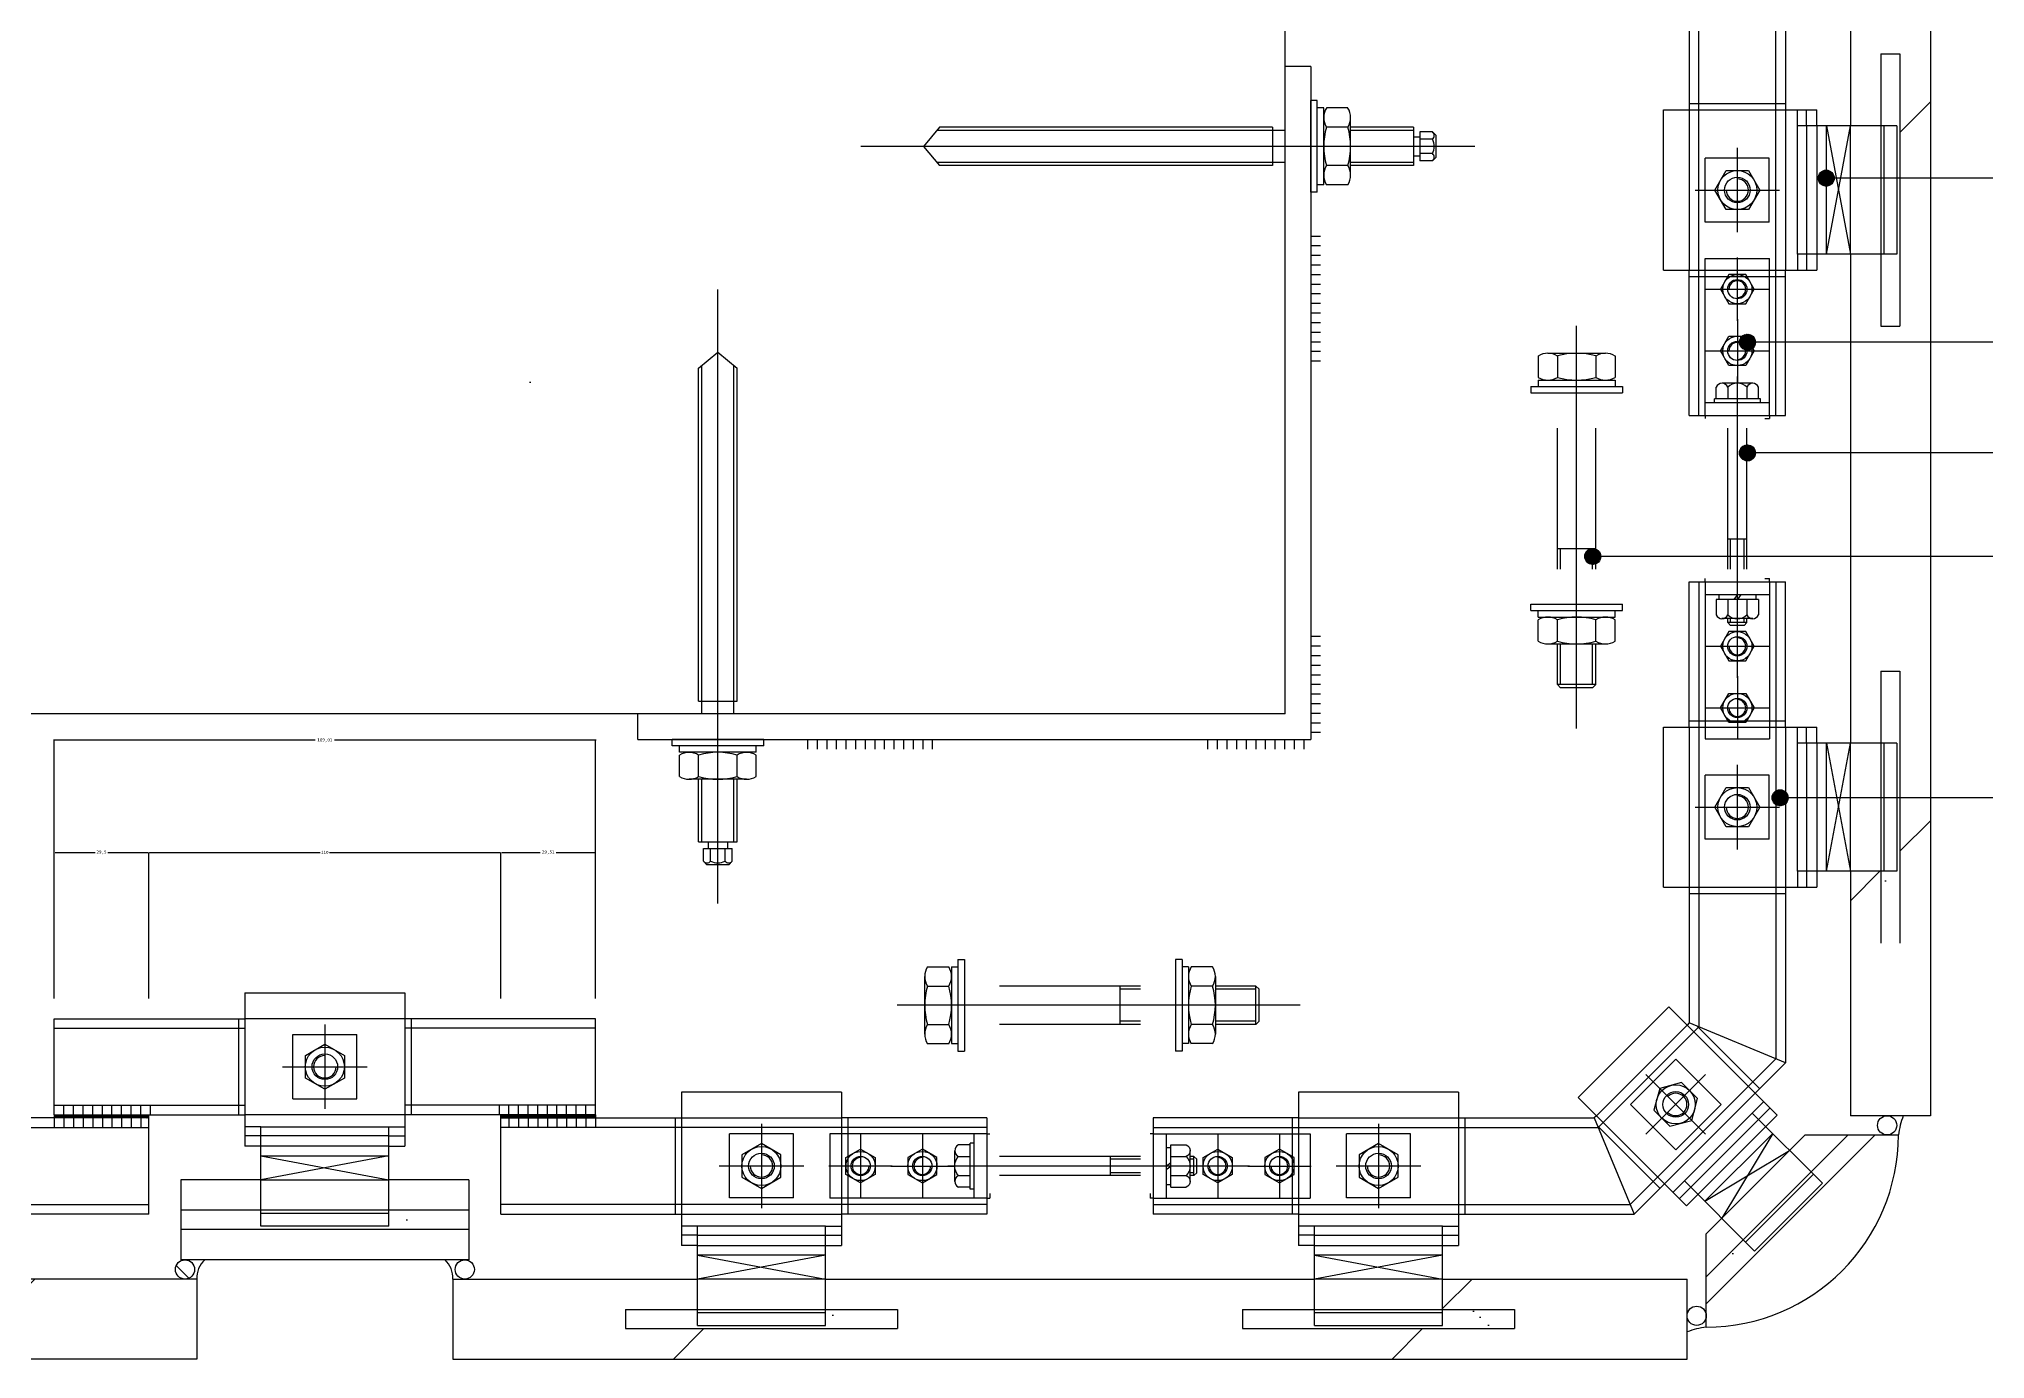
# Model space of a CAD drawing. Header units: metres. Extents: x 0 to 3014, y -367 to 1118.
# Drawn here: x 1773 to 2381, y -49 to 363 of the extents above; entities that cross this region are included whole.
import ezdxf

# ---------------------------------------------------------------- set-up
doc = ezdxf.new("R2010")
doc.units = ezdxf.units.M
for name, color, linetype in [('ASHADE', 1, 'Continuous'), ('图层1', 8, 'Continuous'), ('外形', 3, 'Continuous'), ('文字标注1', 4, 'Continuous'), ('轴线', 6, 'Continuous')]:
    doc.layers.add(name, color=color, linetype=linetype)
doc.dimstyles.get("Standard").update_dxf_attribs({"dimtxt": 2.5, "dimasz": 2.5, "dimexe": 1.25, "dimexo": 0.625, "dimtad": 1, "dimcen": 2.5, "dimazin": 3, "dimtfac": 1, "dimtmove": 0, "dimatfit": 3})

# ---------------------------------------------------------------- blocks, each defined once
blk = doc.blocks.new('_CLOSEDFILLED')
at = {"color": 0, "linetype": 'BYBLOCK'}
blk.add_solid([(-1, 0.2), (0, 0), (-1, -0.2)], dxfattribs=at)
blk = doc.blocks.new('*D34')
for p, q in [((1778.01, 63.44), (1778.01, 109.08)), ((1778.26, 109.08), (1790.76, 109.08)), ((1794.76, 109.08), (1807.26, 109.08)), ((1807.51, 63.44), (1807.51, 109.08))]:
    blk.add_line(p, q)
at = {"layer": 'Defpoints'}
for p in [(1778.01, 109.08), (1778.01, 63.44), (1807.51, 63.44)]:
    blk.add_point(p, dxfattribs=at)
at = {"xscale": 0.25, "yscale": 0.25, "rotation": 180}
blk.add_blockref('_CLOSEDFILLED', (1778.01, 109.08), dxfattribs=at)
at = {"xscale": 0.25, "yscale": 0.25}
blk.add_blockref('_CLOSEDFILLED', (1807.51, 109.08), dxfattribs=at)
at = {"insert": (1792.76, 109.08), "char_height": 1, "attachment_point": 5}
blk.add_mtext('29,5', dxfattribs=at)
blk = doc.blocks.new('*D35')
for p, q in [((1807.51, 63.44), (1807.51, 109.08)), ((1807.76, 109.08), (1861.01, 109.08)), ((1864.01, 109.08), (1917.26, 109.08)), ((1917.51, 63.44), (1917.51, 109.08))]:
    blk.add_line(p, q)
at = {"layer": 'Defpoints'}
for p in [(1807.51, 109.08), (1807.51, 63.44), (1917.51, 63.44)]:
    blk.add_point(p, dxfattribs=at)
at = {"xscale": 0.25, "yscale": 0.25, "rotation": 180}
blk.add_blockref('_CLOSEDFILLED', (1807.51, 109.08), dxfattribs=at)
at = {"xscale": 0.25, "yscale": 0.25}
blk.add_blockref('_CLOSEDFILLED', (1917.51, 109.08), dxfattribs=at)
at = {"insert": (1862.51, 109.08), "char_height": 1, "attachment_point": 5}
blk.add_mtext('110', dxfattribs=at)
blk = doc.blocks.new('*D36')
for p, q in [((1917.51, 63.44), (1917.51, 109.08)), ((1917.76, 109.08), (1929.765, 109.08)), ((1934.765, 109.08), (1946.77, 109.08)), ((1947.02, 63.44), (1947.02, 109.08))]:
    blk.add_line(p, q)
at = {"layer": 'Defpoints'}
for p in [(1917.51, 109.08), (1917.51, 63.44), (1947.02, 63.44)]:
    blk.add_point(p, dxfattribs=at)
at = {"xscale": 0.25, "yscale": 0.25, "rotation": 180}
blk.add_blockref('_CLOSEDFILLED', (1917.51, 109.08), dxfattribs=at)
at = {"xscale": 0.25, "yscale": 0.25}
blk.add_blockref('_CLOSEDFILLED', (1947.02, 109.08), dxfattribs=at)
at = {"insert": (1932.265, 109.08), "char_height": 1, "attachment_point": 5}
blk.add_mtext('29,51', dxfattribs=at)
blk = doc.blocks.new('*D37')
for p, q in [((1859.515, 144.08), (1777.76, 144.08)), ((1778.01, 63.44), (1778.01, 144.08)), ((1947.27, 144.08), (1865.515, 144.08)), ((1947.02, 63.44), (1947.02, 144.08))]:
    blk.add_line(p, q)
at = {"layer": 'Defpoints'}
for p in [(1947.02, 144.08), (1778.01, 63.44), (1947.02, 63.44)]:
    blk.add_point(p, dxfattribs=at)
at = {"xscale": 0.25, "yscale": 0.25}
blk.add_blockref('_CLOSEDFILLED', (1778.01, 144.08), dxfattribs=at)
at = {"xscale": 0.25, "yscale": 0.25, "rotation": 180}
blk.add_blockref('_CLOSEDFILLED', (1947.02, 144.08), dxfattribs=at)
at = {"insert": (1862.515, 144.08), "char_height": 1, "attachment_point": 5}
blk.add_mtext('169,01', dxfattribs=at)

msp = doc.modelspace()

# ---------------------------------------------------------------- hatches: boundary and pattern name
at = {"layer": 'ASHADE'}
h = msp.add_hatch(dxfattribs=at)
h.set_pattern_fill('SOLID')
h.paths.add_polyline_path([(2333.96, 319.65, -1), (2328.96, 319.65, -1)])
h = msp.add_hatch(dxfattribs=at)
h.set_pattern_fill('SOLID')
h.paths.add_polyline_path([(2309.37, 268.39, -1), (2304.37, 268.39, -1)])
h = msp.add_hatch(dxfattribs=at)
h.set_pattern_fill('SOLID')
h.paths.add_polyline_path([(2309.37, 233.83, -1), (2304.37, 233.83, -1)])
h = msp.add_hatch(dxfattribs=at)
h.set_pattern_fill('SOLID')
h.paths.add_polyline_path([(2261.05, 201.5, -1), (2256.05, 201.5, -1)])
h = msp.add_hatch(dxfattribs=at)
h.set_pattern_fill('SOLID')
h.paths.add_polyline_path([(2319.56, 126.13, -1), (2314.56, 126.13, -1)])
at = {"layer": '图层1'}
h = msp.add_hatch(dxfattribs=at)
h.set_pattern_fill('AR-CONC', scale=20)
h.paths.add_polyline_path([(1985.26, 639.32), (1979.26, 644.32), (1979.26, 748.32), (1980.26, 748.32), (1980.26, 752.32), (1744.76, 752.32), (1744.76, 748.32), (1745.76, 748.32), (1745.76, 644.32), (1739.76, 639.32), (1733.76, 644.32), (1733.76, 748.32), (1734.76, 748.32), (1734.76, 752.32), (1562.51, 752.32), (1562.51, 580.07), (1566.51, 580.07), (1566.51, 581.07), (1670.51, 581.07), (1675.51, 575.07), (1670.51, 569.07), (1566.51, 569.07), (1566.51, 570.07), (1562.51, 570.07), (1562.51, 334.57), (1566.51, 334.57), (1566.51, 335.57), (1670.51, 335.57), (1675.51, 329.57), (1670.51, 323.57), (1566.51, 323.57), (1566.51, 324.57), (1562.51, 324.57), (1562.51, 152.32), (1734.76, 152.32), (1734.76, 156.32), (1733.76, 156.32), (1733.76, 260.32), (1739.76, 265.32), (1745.76, 260.32), (1745.76, 156.32), (1744.76, 156.32), (1744.76, 152.32), (1980.26, 152.32), (1980.26, 156.32), (1979.26, 156.32), (1979.26, 260.32), (1985.26, 265.32), (1991.26, 260.32), (1991.26, 156.32), (1990.26, 156.32), (1990.26, 152.32), (2162.51, 152.32), (2162.51, 324.57), (2158.51, 324.57), (2158.51, 323.57), (2054.51, 323.57), (2049.51, 329.57), (2054.51, 335.57), (2158.51, 335.57), (2158.51, 334.57), (2162.51, 334.57), (2162.51, 570.07), (2158.51, 570.07), (2158.51, 569.07), (2054.51, 569.07), (2049.51, 575.07), (2054.51, 581.07), (2158.51, 581.07), (2158.51, 580.07), (2162.51, 580.07), (2162.51, 752.32), (1990.26, 752.32), (1990.26, 748.32), (1991.26, 748.32), (1991.26, 644.32)])
h = msp.add_hatch(dxfattribs=at)
h.set_pattern_fill('ANSI31', scale=500)
h.paths.add_polyline_path([(2049.51, 575.07), (2054.51, 581.07), (2158.51, 581.07), (2158.51, 580.07), (2162.51, 580.07), (2162.51, 752.32), (1990.26, 752.32), (1990.26, 748.32), (1991.26, 748.32), (1991.26, 644.32), (1985.26, 639.32), (1979.26, 644.32), (1979.26, 748.32), (1980.26, 748.32), (1980.26, 752.32), (1744.76, 752.32), (1744.76, 748.32), (1745.76, 748.32), (1745.76, 644.32), (1739.76, 639.32), (1733.76, 644.32), (1733.76, 748.32), (1734.76, 748.32), (1734.76, 752.32), (1562.51, 752.32), (1562.51, 580.07), (1566.51, 580.07), (1566.51, 581.07), (1670.51, 581.07), (1675.51, 575.07), (1670.51, 569.07), (1566.51, 569.07), (1566.51, 570.07), (1562.51, 570.07), (1562.51, 334.57), (1566.51, 334.57), (1566.51, 335.57), (1670.51, 335.57), (1675.51, 329.57), (1670.51, 323.57), (1566.51, 323.57), (1566.51, 324.57), (1562.51, 324.57), (1562.51, 152.32), (1734.76, 152.32), (1734.76, 156.32), (1733.76, 156.32), (1733.76, 260.32), (1739.76, 265.32), (1745.76, 260.32), (1745.76, 156.32), (1744.76, 156.32), (1744.76, 152.32), (1980.26, 152.32), (1980.26, 156.32), (1979.26, 156.32), (1979.26, 260.32), (1985.26, 265.32), (1991.26, 260.32), (1991.26, 156.32), (1990.26, 156.32), (1990.26, 152.32), (2162.51, 152.32), (2162.51, 324.57), (2158.51, 324.57), (2158.51, 323.57), (2054.51, 323.57), (2049.51, 329.57), (2054.51, 335.57), (2158.51, 335.57), (2158.51, 334.57), (2162.51, 334.57), (2162.51, 570.07), (2158.51, 570.07), (2158.51, 569.07), (2054.51, 569.07)])
h = msp.add_hatch(dxfattribs=at)
h.set_pattern_fill('ANSI33', scale=50)
h.paths.add_polyline_path([(2339.01, 295.94), (2348.51, 295.94), (2348.51, 273.44), (2354.51, 273.44), (2354.51, 358.44), (2348.51, 358.44), (2348.51, 335.94), (2339.01, 335.94), (2339.01, 412.32), (2364.01, 412.32), (2364.01, 26.82), (2339.01, 26.82), (2339.01, 103.19), (2348.51, 103.19), (2348.51, 80.69), (2354.51, 80.69), (2354.51, 165.69), (2348.51, 165.69), (2348.51, 143.19), (2339.01, 143.19)])
h = msp.add_hatch(dxfattribs=at)
h.set_pattern_fill('AR-SAND')
h.paths.add_polyline_path([(2348.51, 273.44), (2354.51, 273.44), (2354.51, 358.44), (2348.51, 358.44), (2348.51, 335.94), (2353.51, 335.94), (2353.51, 295.94), (2348.51, 295.94)])
h = msp.add_hatch(dxfattribs=at)
h.set_pattern_fill('AR-SAND')
h.paths.add_polyline_path([(2348.51, 103.19), (2353.51, 103.19), (2353.51, 143.19), (2348.51, 143.19), (2348.51, 165.69), (2354.51, 165.69), (2354.51, 80.69), (2348.51, 80.69)])
h = msp.add_hatch(dxfattribs=at)
h.set_pattern_fill('SOLID')
h.paths.add_polyline_path([(1807.51, 27.12), (1778.01, 27.12), (1778.01, 26.12), (1807.51, 26.12)])
h = msp.add_hatch(dxfattribs=at)
h.set_pattern_fill('SOLID')
h.paths.add_polyline_path([(1917.51, 27.12), (1917.51, 26.12), (1947.02, 26.12), (1947.02, 27.12)])
h = msp.add_hatch(dxfattribs=at)
h.set_pattern_fill('ANSI37', scale=20)
h.paths.add_polyline_path([(2353.49, 23.82, 1), (2347.49, 23.82, 1)])
h = msp.add_hatch(dxfattribs=at)
h.set_pattern_fill('AR-SAND')
h.paths.add_polyline_path([(2350.49, 20.82), (2354.01, 20.82, -0.06), (2355.55, 26.82), (2350.49, 26.82, -0.41), (2353.49, 23.82, -0.41)])
h = msp.add_hatch(dxfattribs=at)
h.set_pattern_fill('AR-SAND')
h.paths.add_polyline_path([(2338.31, 20.82), (2346.79, 20.82), (2294.01, -31.96), (2294.01, -23.47), (2305.55, -11.93), (2309.09, -15.47), (2330.3, 5.74), (2326.77, 9.28)])
h = msp.add_hatch(dxfattribs=at)
h.set_pattern_fill('ANSI33', scale=50)
h.paths.add_polyline_path([(2354.01, 20.82), (2346.79, 20.82), (2294.01, -31.96), (2294.01, -39.18, 0.41)])
h.paths.add_polyline_path([(2338.31, 20.82), (2324.87, 20.82), (2320.05, 16), (2326.77, 9.28)])
h.paths.add_polyline_path([(2298.84, -5.22), (2294.01, -10.04), (2294.01, -23.47), (2305.55, -11.93)])
h = msp.add_hatch(dxfattribs=at)
h.set_pattern_fill('ANSI33', scale=50)
h.paths.add_polyline_path([(1907.51, -2.68), (1907.51, 6.82), (1882.51, 6.82), (1882.51, -2.68)])
h.paths.add_polyline_path([(1842.51, -2.68), (1842.51, 6.82), (1817.51, 6.82), (1817.51, -2.68)])
h.paths.add_polyline_path([(1817.51, -8.68), (1817.51, -18.18), (1907.51, -18.18), (1907.51, -8.68)])
h = msp.add_hatch(dxfattribs=at)
h.set_pattern_fill('AR-SAND')
h.paths.add_polyline_path([(1817.51, -8.68), (1907.51, -8.68), (1907.51, -2.68), (1882.51, -2.68), (1882.51, -7.68), (1842.51, -7.68), (1842.51, -2.68), (1817.51, -2.68)])
h = msp.add_hatch(dxfattribs=at)
h.set_pattern_fill('ANSI37', scale=25)
h.paths.add_polyline_path([(1821.82, -21.18, 1), (1815.82, -21.18, 1)])
h = msp.add_hatch(dxfattribs=at)
h.set_pattern_fill('AR-SAND')
h.paths.add_polyline_path([(1822.51, -24.18), (1818.82, -24.18, 0.41), (1821.82, -21.18, 0.41), (1818.82, -18.18), (1824.98, -18.18, 0.22)])
h = msp.add_hatch(dxfattribs=at)
h.set_pattern_fill('AR-SAND')
h.paths.add_polyline_path([(1902.51, -24.18), (1906.21, -24.18, -0.41), (1903.21, -21.18, -0.41), (1906.21, -18.18), (1900.05, -18.18, -0.22)])
h = msp.add_hatch(dxfattribs=at)
h.set_pattern_fill('ANSI37', scale=25)
h.paths.add_polyline_path([(1909.21, -21.18, 1), (1903.21, -21.18, 1)])
h = msp.add_hatch(dxfattribs=at)
h.set_pattern_fill('ANSI33', scale=50)
h.paths.add_polyline_path([(1553.39, -24.18), (1553.39, -33.68), (1575.89, -33.68), (1575.89, -39.68), (1490.89, -39.68), (1490.89, -33.68), (1513.39, -33.68), (1513.39, -24.18), (1437.01, -24.18), (1437.01, -49.18), (1822.51, -49.18), (1822.51, -24.18), (1746.14, -24.18), (1746.14, -33.68), (1768.64, -33.68), (1768.64, -39.68), (1683.64, -39.68), (1683.64, -33.68), (1706.14, -33.68), (1706.14, -24.18)])
h = msp.add_hatch(dxfattribs=at)
h.set_pattern_fill('ANSI33', scale=50)
h.paths.add_polyline_path([(2018.89, -24.18), (2018.89, -33.68), (2041.39, -33.68), (2041.39, -39.68), (1956.39, -39.68), (1956.39, -33.68), (1978.89, -33.68), (1978.89, -24.18), (1902.51, -24.18), (1902.51, -49.18), (2288.01, -49.18), (2288.01, -24.18), (2211.64, -24.18), (2211.64, -33.68), (2234.14, -33.68), (2234.14, -39.68), (2149.14, -39.68), (2149.14, -33.68), (2171.64, -33.68), (2171.64, -24.18)])
h = msp.add_hatch(dxfattribs=at)
h.set_pattern_fill('AR-SAND')
h.paths.add_polyline_path([(2018.89, -33.68), (2018.89, -38.68), (1978.89, -38.68), (1978.89, -33.68), (1956.39, -33.68), (1956.39, -39.68), (2041.39, -39.68), (2041.39, -33.68)])
h = msp.add_hatch(dxfattribs=at)
h.set_pattern_fill('AR-SAND')
h.paths.add_polyline_path([(2211.64, -33.68), (2211.64, -38.68), (2171.64, -38.68), (2171.64, -33.68), (2149.14, -33.68), (2149.14, -39.68), (2234.14, -39.68), (2234.14, -33.68)])
h = msp.add_hatch(dxfattribs=at)
h.set_pattern_fill('ANSI37', scale=20)
h.paths.add_polyline_path([(2294.01, -35.66, 1), (2288.01, -35.66, 1)])
h = msp.add_hatch(dxfattribs=at)
h.set_pattern_fill('AR-SAND')
h.paths.add_polyline_path([(2294.01, -35.66), (2294.01, -39.18, 0.06), (2288.01, -40.72), (2288.01, -35.66, 0.41), (2291.01, -38.66, 0.41)])

# ---------------------------------------------------------------- linework, layer by layer
for p, q in [((2348.51, 358.44), (2348.51, 335.94)), ((2348.51, 358.44), (2354.51, 358.44)), ((2354.51, 358.44), (2354.51, 273.44)), ((2170.51, 315.26), (2170.51, 343.88)), ((2172.51, 343.88), (2170.51, 343.88)), ((2172.51, 315.26), (2172.51, 343.88)), ((2174.51, 341.56), (2172.51, 341.56)), ((2174.51, 317.58), (2174.51, 341.56)), ((2182.05, 341.56), (2175.38, 341.56)), ((2054.51, 335.57), (2049.51, 329.57)), ((2162.51, 334.57), (2053.68, 334.57)), ((2158.51, 335.57), (2054.51, 335.57)), ((2158.51, 335.57), (2158.51, 323.57)), ((2182.05, 335.56), (2175.38, 335.56)), ((2182.91, 320.58), (2182.91, 338.56)), ((2202.51, 335.57), (2182.91, 335.57)), ((2202.51, 334.57), (2182.91, 334.57)), ((2202.51, 335.57), (2202.51, 323.57)), ((2049.51, 329.57), (2054.51, 323.57)), ((2202.51, 332.57), (2204.51, 332.57)), ((2204.51, 334.07), (2204.51, 325.07)), ((2208.51, 334.07), (2204.51, 334.07)), ((2208.51, 331.82), (2204.51, 331.82)), ((2208.51, 334.07), (2209.51, 333.07)), ((2209.51, 333.07), (2209.51, 326.07)), ((2162.51, 324.57), (2053.68, 324.57)), ((2158.51, 323.57), (2054.51, 323.57)), ((2182.05, 323.57), (2175.38, 323.57)), ((2202.51, 324.57), (2182.91, 324.57)), ((2202.51, 323.57), (2182.91, 323.57)), ((2202.51, 326.57), (2204.51, 326.57)), ((2208.51, 327.32), (2204.51, 327.32)), ((2208.51, 325.07), (2204.51, 325.07)), ((2209.51, 326.07), (2208.51, 325.07)), ((2174.51, 317.58), (2172.51, 317.58)), ((2182.05, 317.58), (2175.38, 317.58)), ((2172.51, 315.26), (2170.51, 315.26)), ((2170.51, 301.57), (2173.51, 301.57)), ((2170.51, 298.57), (2173.51, 298.57)), ((2170.51, 295.57), (2173.51, 295.57)), ((2170.51, 292.57), (2173.51, 292.57)), ((2348.51, 295.94), (2348.51, 273.44)), ((2170.51, 289.57), (2173.51, 289.57)), ((2170.51, 286.57), (2173.51, 286.57)), ((2170.51, 283.57), (2173.51, 283.57)), ((2170.51, 280.57), (2173.51, 280.57)), ((2170.51, 277.57), (2173.51, 277.57)), ((2170.51, 274.57), (2173.51, 274.57)), ((2170.51, 271.57), (2173.51, 271.57)), ((2170.51, 268.57), (2173.51, 268.57)), ((2348.51, 273.44), (2354.51, 273.44)), ((1979.26, 260.32), (1985.26, 265.32)), ((1985.26, 265.32), (1991.26, 260.32)), ((2170.51, 265.57), (2173.51, 265.57)), ((2170.51, 262.57), (2173.51, 262.57)), ((2241.53, 264.11), (2241.53, 257.43)), ((2244.53, 264.97), (2262.51, 264.97)), ((2247.52, 264.11), (2247.52, 257.43)), ((2259.51, 264.11), (2259.51, 257.43)), ((2265.51, 264.11), (2265.51, 257.43)), ((1979.26, 156.32), (1979.26, 260.32)), ((1980.26, 152.32), (1980.26, 261.15)), ((1990.26, 152.32), (1990.26, 261.15)), ((1991.26, 156.32), (1991.26, 260.32)), ((2241.53, 256.57), (2265.51, 256.57)), ((2241.53, 256.57), (2241.53, 254.57)), ((2265.51, 256.57), (2265.51, 254.57)), ((2239.21, 254.57), (2267.83, 254.57)), ((2239.21, 254.57), (2239.21, 252.57)), ((2239.21, 252.57), (2267.83, 252.57)), ((2267.83, 254.57), (2267.83, 252.57)), ((2293.71, 245.57), (2293.71, 244.57)), ((2312.31, 244.57), (2313.71, 244.57)), ((2313.71, 245.57), (2313.71, 244.57)), ((2247.52, 197.57), (2247.52, 241.57)), ((2259.52, 197.57), (2259.52, 241.57)), ((2300.71, 197.57), (2300.71, 241.57)), ((2306.71, 197.57), (2306.71, 241.57)), ((2300.71, 206.98), (2306.71, 206.98)), ((2301.61, 197.57), (2301.61, 206.98)), ((2305.81, 197.57), (2305.81, 206.98)), ((2248.52, 197.57), (2248.52, 203.86)), ((2258.52, 197.57), (2258.52, 203.86)), ((2293.71, 193.57), (2293.71, 194.57)), ((2312.31, 194.57), (2313.71, 194.57)), ((2313.71, 193.57), (2313.71, 194.57)), ((2239.21, 186.57), (2267.83, 186.57)), ((2239.21, 184.57), (2239.21, 186.57)), ((2239.21, 184.57), (2267.83, 184.57)), ((2241.53, 182.57), (2241.53, 184.57)), ((2241.53, 182.57), (2265.51, 182.57)), ((2265.51, 182.57), (2265.51, 184.57)), ((2267.83, 184.57), (2267.83, 186.57)), ((2170.51, 176.57), (2173.51, 176.57)), ((2241.53, 175.03), (2241.53, 181.71)), ((2247.52, 175.03), (2247.52, 181.71)), ((2259.51, 175.03), (2259.51, 181.71)), ((2265.51, 175.03), (2265.51, 181.71)), ((2170.51, 173.57), (2173.51, 173.57)), ((2170.51, 170.57), (2173.51, 170.57)), ((2244.53, 174.17), (2262.51, 174.17)), ((2247.52, 161.47), (2247.52, 174.17)), ((2248.52, 161.47), (2248.52, 174.17)), ((2258.52, 161.47), (2258.52, 174.17)), ((2259.52, 161.47), (2259.52, 174.17)), ((2170.51, 167.57), (2173.51, 167.57)), ((2170.51, 164.57), (2173.51, 164.57)), ((2348.51, 165.69), (2348.51, 143.19)), ((2348.51, 165.69), (2354.51, 165.69)), ((2354.51, 165.69), (2354.51, 80.69)), ((2170.51, 161.57), (2173.51, 161.57)), ((2170.51, 158.57), (2173.51, 158.57)), ((2259.52, 161.47), (2247.52, 161.47)), ((2248.52, 160.47), (2247.52, 161.47)), ((2258.52, 160.47), (2248.52, 160.47)), ((2258.52, 160.47), (2259.52, 161.47)), ((1979.26, 156.32), (1991.26, 156.32)), ((2170.51, 155.57), (2173.51, 155.57)), ((2170.51, 152.57), (2173.51, 152.57)), ((2170.51, 149.57), (2173.51, 149.57)), ((2170.51, 146.57), (2173.51, 146.57)), ((1999.58, 144.32), (1970.95, 144.32)), ((1970.95, 142.32), (1970.95, 144.32)), ((1999.58, 142.32), (1970.95, 142.32)), ((1973.28, 140.32), (1973.28, 142.32)), ((1997.25, 140.32), (1973.28, 140.32)), ((1997.25, 140.32), (1997.25, 142.32)), ((1999.58, 142.32), (1999.58, 144.32)), ((2013.26, 144.32), (2013.26, 141.32)), ((2016.26, 144.32), (2016.26, 141.32)), ((2019.26, 144.32), (2019.26, 141.32)), ((2022.26, 144.32), (2022.26, 141.32)), ((2025.26, 144.32), (2025.26, 141.32)), ((2028.26, 144.32), (2028.26, 141.32)), ((2031.26, 144.32), (2031.26, 141.32)), ((2034.26, 144.32), (2034.26, 141.32)), ((2037.26, 144.32), (2037.26, 141.32)), ((2040.26, 144.32), (2040.26, 141.32)), ((2043.26, 144.32), (2043.26, 141.32)), ((2046.26, 144.32), (2046.26, 141.32)), ((2049.26, 144.32), (2049.26, 141.32)), ((2052.26, 144.32), (2052.26, 141.32)), ((2138.26, 144.32), (2138.26, 141.32)), ((2141.26, 144.32), (2141.26, 141.32)), ((2144.26, 144.32), (2144.26, 141.32)), ((2147.26, 144.32), (2147.26, 141.32)), ((2150.26, 144.32), (2150.26, 141.32)), ((2153.26, 144.32), (2153.26, 141.32)), ((2156.26, 144.32), (2156.26, 141.32)), ((2159.26, 144.32), (2159.26, 141.32)), ((2162.26, 144.32), (2162.26, 141.32)), ((2165.26, 144.32), (2165.26, 141.32)), ((2168.26, 144.32), (2168.26, 141.32)), ((1973.28, 132.78), (1973.28, 139.46)), ((1979.27, 132.78), (1979.27, 139.46)), ((1991.26, 132.78), (1991.26, 139.46)), ((1997.25, 132.78), (1997.25, 139.46)), ((1994.26, 131.92), (1976.27, 131.92)), ((1979.26, 112.32), (1979.26, 131.92)), ((1980.26, 112.32), (1980.26, 131.92)), ((1990.26, 112.32), (1990.26, 131.92)), ((1991.26, 112.32), (1991.26, 131.92)), ((1979.26, 112.32), (1991.26, 112.32)), ((1980.76, 110.32), (1989.76, 110.32)), ((1980.76, 106.32), (1980.76, 110.32)), ((1982.26, 112.32), (1982.26, 110.32)), ((1983.01, 106.32), (1983.01, 110.32)), ((1987.51, 106.32), (1987.51, 110.32)), ((1988.26, 112.32), (1988.26, 110.32)), ((1989.76, 106.32), (1989.76, 110.32)), ((1980.76, 106.32), (1981.76, 105.32)), ((1981.76, 105.32), (1988.76, 105.32)), ((1988.76, 105.32), (1989.76, 106.32)), ((2348.51, 103.19), (2348.51, 80.69)), ((2050.73, 73.3), (2057.4, 73.3)), ((2058.26, 73.3), (2058.26, 49.33)), ((2058.26, 73.3), (2060.26, 73.3)), ((2060.26, 75.63), (2060.26, 47.01)), ((2060.26, 75.63), (2062.26, 75.63)), ((2062.26, 75.63), (2062.26, 47.01)), ((2128.26, 75.63), (2128.26, 47.01)), ((2130.26, 75.63), (2128.26, 75.63)), ((2130.26, 75.63), (2130.26, 47.01)), ((2132.26, 73.3), (2130.26, 73.3)), ((2132.26, 73.3), (2132.26, 49.33)), ((2139.8, 73.3), (2133.13, 73.3)), ((2049.86, 70.31), (2049.86, 52.32)), ((2050.73, 67.31), (2057.4, 67.31)), ((2117.26, 67.32), (2073.26, 67.32)), ((2139.8, 67.31), (2133.13, 67.31)), ((2140.66, 70.31), (2140.66, 52.32)), ((2153.36, 67.32), (2140.66, 67.32)), ((2153.36, 55.32), (2153.36, 67.32)), ((2154.36, 66.32), (2153.36, 67.32)), ((2117.26, 66.32), (2110.97, 66.32)), ((2153.36, 66.32), (2140.66, 66.32)), ((2154.36, 56.32), (2154.36, 66.32)), ((2050.73, 55.32), (2057.4, 55.32)), ((2117.26, 55.32), (2073.26, 55.32)), ((2117.26, 56.32), (2110.97, 56.32)), ((2139.8, 55.32), (2133.13, 55.32)), ((2153.36, 56.32), (2140.66, 56.32)), ((2153.36, 55.32), (2140.66, 55.32)), ((2154.36, 56.32), (2153.36, 55.32)), ((2050.73, 49.33), (2057.4, 49.33)), ((2058.26, 49.33), (2060.26, 49.33)), ((2132.26, 49.33), (2130.26, 49.33)), ((2139.8, 49.33), (2133.13, 49.33)), ((2060.26, 47.01), (2062.26, 47.01)), ((2130.26, 47.01), (2128.26, 47.01)), ((1778.01, 27.12), (1778.01, 26.12)), ((1778.01, 26.12), (1778.01, 23.12)), ((1781.01, 27.12), (1781.01, 30.12)), ((1781.01, 26.12), (1781.01, 23.12)), ((1784.01, 27.12), (1784.01, 30.12)), ((1784.01, 26.12), (1784.01, 23.12)), ((1787.01, 27.12), (1787.01, 30.12)), ((1787.01, 26.12), (1787.01, 23.12)), ((1790.01, 27.12), (1790.01, 30.12)), ((1790.01, 26.12), (1790.01, 23.12)), ((1793.01, 27.12), (1793.01, 30.12)), ((1793.01, 26.12), (1793.01, 23.12)), ((1796.01, 27.12), (1796.01, 30.12)), ((1796.01, 26.12), (1796.01, 23.12)), ((1799.01, 27.12), (1799.01, 30.12)), ((1799.01, 26.12), (1799.01, 23.12)), ((1802.01, 27.12), (1802.01, 30.12)), ((1802.01, 26.12), (1802.01, 23.12)), ((1805.01, 27.12), (1805.01, 30.12)), ((1805.01, 26.12), (1805.01, 23.12)), ((1807.51, 26.12), (1807.51, 27.12)), ((1808.01, 27.12), (1808.01, 30.12)), ((1917.02, 27.12), (1917.02, 30.12)), ((1917.51, 26.12), (1917.51, 27.12)), ((1920.02, 27.12), (1920.02, 30.12)), ((1920.02, 26.12), (1920.02, 23.12)), ((1923.02, 27.12), (1923.02, 30.12)), ((1923.02, 26.12), (1923.02, 23.12)), ((1926.02, 27.12), (1926.02, 30.12)), ((1926.02, 26.12), (1926.02, 23.12)), ((1929.02, 27.12), (1929.02, 30.12)), ((1929.02, 26.12), (1929.02, 23.12)), ((1932.02, 27.12), (1932.02, 30.12)), ((1932.02, 26.12), (1932.02, 23.12)), ((1935.02, 27.12), (1935.02, 30.12)), ((1935.02, 26.12), (1935.02, 23.12)), ((1938.02, 27.12), (1938.02, 30.12)), ((1938.02, 26.12), (1938.02, 23.12)), ((1941.02, 27.12), (1941.02, 30.12)), ((1941.02, 26.12), (1941.02, 23.12)), ((1944.02, 27.12), (1944.02, 30.12)), ((1944.02, 26.12), (1944.02, 23.12)), ((1947.02, 27.12), (1947.02, 26.12)), ((1947.02, 26.12), (1947.02, 23.12)), ((2069.26, 21.12), (2070.26, 21.12)), ((2121.26, 21.12), (2120.26, 21.12)), ((2294.01, -31.96), (2346.79, 20.82)), ((2326.77, 9.28), (2338.31, 20.82)), ((2117.26, 14.12), (2073.26, 14.12)), ((2107.86, 14.12), (2107.86, 8.12)), ((2117.26, 13.22), (2107.86, 13.22)), ((2117.26, 8.12), (2073.26, 8.12)), ((2117.26, 9.02), (2107.86, 9.02)), ((2069.26, 1.12), (2070.26, 1.12)), ((2070.26, 2.52), (2070.26, 1.12)), ((2120.26, 2.52), (2120.26, 1.12)), ((2121.26, 1.12), (2120.26, 1.12)), ((1842.51, -2.68), (1817.51, -2.68)), ((1907.51, -2.68), (1882.51, -2.68)), ((1907.51, -8.68), (1817.51, -8.68)), ((2294.01, -23.47), (2305.55, -11.93)), ((1956.39, -33.68), (1978.89, -33.68)), ((1956.39, -33.68), (1956.39, -39.68)), ((2018.89, -33.68), (2041.39, -33.68)), ((2041.39, -33.68), (2041.39, -39.68)), ((2149.14, -33.68), (2171.64, -33.68)), ((2149.14, -33.68), (2149.14, -39.68)), ((2211.64, -33.68), (2234.14, -33.68)), ((2234.14, -33.68), (2234.14, -39.68)), ((1956.39, -39.68), (2041.39, -39.68)), ((2149.14, -39.68), (2234.14, -39.68))]:
    msp.add_line(p, q)
for points in [[(2307.24, 309.85), (2300.19, 309.85), (2296.67, 315.94), (2300.19, 322.04), (2307.24, 322.04), (2310.76, 315.94)], [(2306.35, 289.54), (2301.07, 289.54), (2298.43, 284.97), (2301.07, 280.39), (2306.35, 280.39), (2309, 284.97)], [(2306.35, 261.12), (2301.07, 261.12), (2298.43, 265.69), (2301.07, 270.27), (2306.35, 270.27), (2309, 265.69)], [(2306.35, 178.02), (2301.07, 178.02), (2298.43, 173.44), (2301.07, 168.87), (2306.35, 168.87), (2309, 173.44)], [(2306.35, 149.6), (2301.07, 149.6), (2298.43, 154.17), (2301.07, 158.74), (2306.35, 158.74), (2309, 154.17)], [(2307.24, 117.1), (2300.19, 117.1), (2296.67, 123.19), (2300.19, 129.29), (2307.24, 129.29), (2310.76, 123.19)], [(1856.42, 38.6), (1856.42, 45.64), (1862.51, 49.16), (1868.61, 45.64), (1868.61, 38.6), (1862.51, 35.08)], [(2291.28, 32.17), (2286.31, 37.15), (2279.5, 35.33), (2277.68, 28.53), (2282.66, 23.55), (2289.46, 25.37)], [(2004.99, 7.6), (2004.99, 14.64), (1998.89, 18.16), (1992.79, 14.64), (1992.79, 7.6), (1998.89, 4.08)], [(2025.29, 8.48), (2025.29, 13.76), (2029.87, 16.4), (2034.44, 13.76), (2034.44, 8.48), (2029.87, 5.84)], [(2053.71, 8.48), (2053.71, 13.76), (2049.14, 16.4), (2044.57, 13.76), (2044.57, 8.48), (2049.14, 5.84)], [(2136.82, 8.48), (2136.82, 13.76), (2141.39, 16.4), (2145.96, 13.76), (2145.96, 8.48), (2141.39, 5.84)], [(2165.24, 8.48), (2165.24, 13.76), (2160.66, 16.4), (2156.09, 13.76), (2156.09, 8.48), (2160.66, 5.84)], [(2197.74, 7.6), (2197.74, 14.64), (2191.64, 18.16), (2185.54, 14.64), (2185.54, 7.6), (2191.64, 4.08)]]:
    msp.add_lwpolyline(points, close=True)
for centre, radius in [((2303.71, 315.94), 6.1), ((2303.71, 315.94), 4), ((2303.71, 284.97), 4.57), ((2303.71, 284.97), 3), ((2303.71, 265.69), 4.57), ((2303.71, 265.69), 3), ((2303.71, 173.44), 4.57), ((2303.71, 173.44), 3), ((2303.71, 154.17), 4.57), ((2303.71, 154.17), 3), ((2303.71, 123.19), 6.1), ((2303.71, 123.19), 4), ((1862.51, 42.12), 6.1), ((1862.51, 42.12), 4), ((2284.48, 30.35), 6.1), ((2284.48, 30.35), 4), ((2350.49, 23.82), 3), ((1998.89, 11.12), 6.1), ((1998.89, 11.12), 4), ((2029.87, 11.12), 4.57), ((2029.87, 11.12), 3), ((2049.14, 11.12), 4.57), ((2049.14, 11.12), 3), ((2141.39, 11.12), 4.57), ((2141.39, 11.12), 3), ((2160.66, 11.12), 4.57), ((2160.66, 11.12), 3), ((2191.64, 11.12), 6.1), ((2191.64, 11.12), 4), ((1818.82, -21.18), 3), ((1906.21, -21.18), 3), ((2291.01, -35.66), 3)]:
    msp.add_circle(centre, radius)
for centre, radius, start, end in [((2180.15, 338.56), 5.63, 147.86, 212.14), ((2177.28, 338.56), 5.63, 327.86, 32.14), ((2195.76, 329.57), 21.24, 163.61, 196.39), ((2161.67, 329.57), 21.24, 343.61, 16.39), ((2182.05, 335.56), 0, 115.73, 180), ((2203.7, 329.57), 5.31, 334.94, 25.06), ((2207.5, 332.94), 1.52, 312.07, 47.93), ((2180.15, 320.58), 5.63, 147.86, 212.14), ((2177.28, 320.58), 5.63, 327.86, 32.14), ((2207.5, 326.19), 1.52, 312.07, 47.93), ((2244.53, 259.33), 5.63, 57.86, 122.14), ((2253.52, 243.73), 21.24, 73.61, 106.39), ((2259.51, 264.11), 0, 270, 334.27), ((2262.51, 259.33), 5.63, 57.86, 122.14), ((2244.53, 262.2), 5.63, 237.86, 302.14), ((2253.52, 277.81), 21.24, 253.61, 286.39), ((2262.51, 262.2), 5.63, 237.86, 302.14), ((2244.53, 176.93), 5.63, 57.86, 122.14), ((2253.52, 161.33), 21.24, 73.61, 106.39), ((2262.51, 176.93), 5.63, 57.86, 122.14), ((2244.53, 179.8), 5.63, 237.86, 302.14), ((2253.52, 195.41), 21.24, 253.61, 286.39), ((2259.51, 175.03), 0, 25.73, 90), ((2262.51, 179.8), 5.63, 237.86, 302.14), ((1976.27, 134.68), 5.63, 57.86, 122.14), ((1985.26, 119.08), 21.24, 73.61, 106.39), ((1994.26, 134.68), 5.63, 57.86, 122.14), ((1976.27, 137.55), 5.63, 237.86, 302.14), ((1985.26, 153.16), 21.24, 253.61, 286.39), ((1979.27, 132.78), 0, 90, 154.27), ((1994.26, 137.55), 5.63, 237.86, 302.14), ((1981.89, 107.33), 1.52, 222.07, 317.93), ((1985.26, 111.13), 5.31, 244.94, 295.06), ((1988.64, 107.33), 1.52, 222.07, 317.93), ((2055.5, 70.31), 5.63, 147.86, 212.14), ((2052.63, 70.31), 5.63, 327.86, 32.14), ((2137.9, 70.31), 5.63, 147.86, 212.14), ((2135.03, 70.31), 5.63, 327.86, 32.14), ((2071.11, 61.32), 21.24, 163.61, 196.39), ((2037.02, 61.32), 21.24, 343.61, 16.39), ((2153.51, 61.32), 21.24, 163.61, 196.39), ((2119.42, 61.32), 21.24, 343.61, 16.39), ((2055.5, 52.32), 5.63, 147.86, 212.14), ((2050.73, 55.32), 0, 295.73, 360), ((2052.63, 52.32), 5.63, 327.86, 32.14), ((2137.9, 52.32), 5.63, 147.86, 212.14), ((2135.03, 52.32), 5.63, 327.86, 32.14), ((2139.8, 55.32), 0, 180, 244.27), ((2381.09, 17.09), 27.33, 159.14, 172.15), ((1830.3, -23.87), 7.79, 133.1, 182.29), ((1894.73, -23.87), 7.79, 357.71, 46.9), ((2297.75, -66.25), 27.33, 97.85, 110.86)]:
    msp.add_arc(centre, radius, start, end)
at = {"layer": 'ASHADE'}
for p, q in [((2353.51, 335.94), (2322.51, 335.94)), ((2322.51, 295.94), (2322.51, 335.94)), ((2353.51, 335.94), (2353.51, 295.94)), ((2521.57, 319.65), (2331.46, 319.65)), ((2353.51, 295.94), (2322.51, 295.94)), ((2521.57, 268.39), (2306.87, 268.39)), ((2521.57, 233.83), (2306.87, 233.83)), ((2521.57, 201.5), (2258.55, 201.5)), ((2322.51, 103.19), (2322.51, 143.19)), ((2353.51, 143.19), (2322.51, 143.19)), ((2353.51, 143.19), (2353.51, 103.19)), ((2521.57, 126.13), (2317.06, 126.13)), ((2353.51, 103.19), (2322.51, 103.19)), ((2308.38, 27.66), (2287.17, 6.45)), ((2330.3, 5.74), (2308.38, 27.66)), ((1842.51, 23.32), (1882.51, 23.32)), ((1842.51, -7.68), (1842.51, 23.32)), ((1882.51, -7.68), (1882.51, 23.32)), ((2309.09, -15.47), (2287.17, 6.45)), ((2309.09, -15.47), (2330.3, 5.74)), ((1882.51, -7.68), (1842.51, -7.68)), ((1978.89, -38.68), (1978.89, -7.68)), ((2018.89, -7.68), (1978.89, -7.68)), ((2018.89, -38.68), (2018.89, -7.68)), ((2211.64, -7.68), (2171.64, -7.68)), ((2171.64, -38.68), (2171.64, -7.68)), ((2211.64, -38.68), (2211.64, -7.68)), ((1978.89, -38.68), (2018.89, -38.68)), ((2171.64, -38.68), (2211.64, -38.68))]:
    msp.add_line(p, q, dxfattribs=at)
for centre in [(2331.46, 319.65), (2306.87, 268.39), (2306.87, 233.83), (2258.55, 201.5), (2317.06, 126.13)]:
    msp.add_circle(centre, 2.5, dxfattribs=at)
for centre, radius, start, end in [((2303.71, 315.94), 3.5, 180, 90), ((2303.71, 284.97), 2.63, 270, 180), ((2303.71, 265.69), 2.63, 270, 180), ((2303.71, 173.44), 2.63, 180, 90), ((2303.71, 154.17), 2.63, 180, 90), ((2303.71, 123.19), 3.5, 180, 90), ((1862.51, 42.12), 3.5, 90, 360), ((2284.48, 30.35), 3.5, 225, 135), ((1998.89, 11.12), 3.5, 180, 90), ((2029.87, 11.12), 2.63, 90, 0), ((2049.14, 11.12), 2.63, 90, 0), ((2141.39, 11.12), 2.63, 180, 90), ((2160.66, 11.12), 2.63, 180, 90), ((2191.64, 11.12), 3.5, 180, 90)]:
    msp.add_arc(centre, radius, start, end, dxfattribs=at)
at = {"layer": '图层1'}
for p, q in [((2291.71, 245.57), (2291.71, 397.32)), ((2315.71, 245.57), (2315.71, 397.32)), ((2288.71, 342.94), (2318.71, 342.94)), ((2288.71, 340.94), (2288.71, 290.94)), ((2318.71, 340.94), (2318.71, 290.94)), ((2325.31, 335.94), (2325.31, 295.94)), ((2328.51, 335.94), (2328.51, 295.94)), ((2331.51, 295.94), (2331.51, 335.94)), ((2331.51, 335.94), (2339.01, 295.94)), ((2331.51, 295.94), (2339.01, 335.94)), ((2339.01, 295.94), (2339.01, 335.94)), ((2348.51, 335.94), (2348.51, 295.94)), ((2349.51, 335.94), (2349.51, 295.94)), ((2293.71, 245.57), (2293.71, 294.57)), ((2293.71, 294.57), (2313.71, 294.57)), ((2313.71, 245.57), (2313.71, 294.57)), ((2288.71, 288.94), (2318.71, 288.94)), ((2308.53, 255.57), (2298.93, 255.57)), ((2293.71, 249.57), (2313.71, 249.57)), ((2296.53, 249.57), (2296.53, 250.77)), ((2296.53, 249.57), (2310.93, 249.57)), ((2297.13, 250.77), (2297.13, 254.37)), ((2310.33, 250.77), (2310.33, 254.37)), ((2259.52, 203.86), (2247.52, 203.86)), ((2291.71, 193.57), (2291.71, 54.55)), ((2293.71, 193.57), (2293.71, 144.57)), ((2293.71, 189.57), (2313.71, 189.57)), ((2297.92, 189.57), (2297.92, 188.07)), ((2303.73, 189.57), (2302.66, 188.07)), ((2304.79, 189.57), (2303.72, 188.07)), ((2309.5, 189.57), (2309.5, 188.07)), ((2313.71, 193.57), (2313.71, 144.57)), ((2315.71, 193.57), (2315.71, 44.61)), ((2310.31, 188.07), (2297.11, 188.07)), ((2297.11, 188.07), (2297.11, 183.27)), ((2309.5, 188.07), (2297.92, 188.07)), ((2300.71, 188.07), (2300.71, 183.27)), ((2306.71, 188.07), (2306.71, 183.27)), ((2310.31, 188.07), (2310.31, 183.27)), ((2308.51, 182.07), (2298.91, 182.07)), ((2300.71, 180.87), (2300.71, 182.07)), ((2306.71, 180.87), (2300.71, 180.87)), ((2300.71, 180.87), (2301.61, 179.97)), ((2301.61, 180.87), (2301.61, 182.07)), ((2305.81, 179.97), (2301.61, 179.97)), ((2305.81, 180.87), (2305.81, 182.07)), ((2305.81, 179.97), (2306.71, 180.87)), ((2306.71, 180.87), (2306.71, 182.07)), ((2288.71, 150.19), (2318.71, 150.19)), ((2288.71, 148.19), (2288.71, 98.19)), ((2318.71, 148.19), (2318.71, 98.19)), ((2293.71, 144.57), (2313.71, 144.57)), ((2325.31, 143.19), (2325.31, 103.19)), ((2328.51, 143.19), (2328.51, 103.19)), ((2331.51, 103.19), (2339.01, 143.19)), ((2331.51, 143.19), (2339.01, 103.19)), ((2331.51, 103.19), (2331.51, 143.19)), ((2339.01, 103.19), (2339.01, 143.19)), ((2348.51, 143.19), (2348.51, 103.19)), ((2349.51, 143.19), (2349.51, 103.19)), ((2288.71, 96.19), (2318.71, 96.19)), ((2110.97, 55.32), (2110.97, 67.32)), ((1835.51, 57.12), (1835.51, 27.12)), ((1887.51, 57.12), (1837.51, 57.12)), ((1889.51, 57.12), (1889.51, 27.12)), ((2259.73, 26.82), (2288.02, 55.1)), ((2318.71, 43.37), (2288.71, 55.8)), ((2291.17, 54.78), (2310.65, 35.3)), ((1778.01, 54.12), (1837.51, 54.12)), ((1947.02, 54.12), (1887.51, 54.12)), ((2291.71, 54.55), (2260.28, 23.12)), ((2315.71, 44.61), (2270.22, -0.88)), ((2280.95, 5.6), (2309.23, 33.89)), ((1778.01, 30.12), (1837.51, 30.12)), ((1887.51, 27.12), (1837.51, 27.12)), ((1947.02, 30.12), (1887.51, 30.12)), ((1971.89, 26.12), (1971.89, -3.88)), ((1973.89, 26.12), (2023.89, 26.12)), ((2025.89, 26.12), (2025.89, -3.88)), ((2164.64, 26.12), (2164.64, -3.88)), ((2166.64, 26.12), (2216.64, 26.12)), ((2218.64, 26.12), (2218.64, -3.88)), ((2259.04, 26.12), (2271.46, -3.88)), ((2289.15, 4.47), (2310.36, 25.68)), ((1655.76, 23.12), (1807.51, 23.12)), ((1882.51, 20.52), (1842.51, 20.52)), ((2069.26, 23.12), (1917.51, 23.12)), ((2020.26, 21.12), (2020.26, 1.12)), ((2069.26, 21.12), (2020.26, 21.12)), ((2065.26, 18.3), (2064.06, 18.3)), ((2065.26, 21.12), (2065.26, 1.12)), ((2065.26, 18.3), (2065.26, 3.9)), ((2121.26, 23.12), (2260.28, 23.12)), ((2121.26, 21.12), (2170.26, 21.12)), ((2125.26, 21.12), (2125.26, 1.12)), ((2170.26, 21.12), (2170.26, 1.12)), ((2260.05, 23.67), (2279.53, 4.19)), ((2291.41, 2.21), (2312.63, 23.42)), ((2314.75, 21.3), (2293.53, 0.09)), ((2314.75, 21.3), (2298.84, -5.22)), ((1882.51, 17.32), (1842.51, 17.32)), ((1842.51, 14.32), (1882.51, 6.82)), ((1882.51, 14.32), (1842.51, 6.82)), ((1842.51, 14.32), (1882.51, 14.32)), ((2059.26, 6.3), (2059.26, 15.9)), ((2064.06, 17.7), (2060.46, 17.7)), ((2125.26, 16.91), (2126.76, 16.91)), ((2125.26, 11.1), (2126.76, 12.17)), ((2126.76, 4.52), (2126.76, 17.72)), ((2126.76, 17.72), (2131.56, 17.72)), ((2126.76, 5.33), (2126.76, 16.91)), ((2126.76, 14.12), (2131.56, 14.12)), ((2132.76, 6.32), (2132.76, 15.92)), ((2133.96, 14.12), (2132.76, 14.12)), ((2133.96, 13.22), (2132.76, 13.22)), ((2133.96, 8.12), (2133.96, 14.12)), ((2133.96, 14.12), (2134.86, 13.22)), ((2134.86, 9.02), (2134.86, 13.22)), ((2293.53, 0.09), (2320.05, 16)), ((2320.05, 16), (2298.84, -5.22)), ((1842.51, 6.82), (1882.51, 6.82)), ((2125.26, 10.05), (2126.76, 11.11)), ((2126.76, 8.12), (2131.56, 8.12)), ((2133.96, 9.02), (2132.76, 9.02)), ((2133.96, 8.12), (2132.76, 8.12)), ((2134.86, 9.02), (2133.96, 8.12)), ((2305.55, -11.93), (2326.77, 9.28)), ((2306.26, -12.64), (2327.48, 8.57)), ((2069.26, 1.12), (2020.26, 1.12)), ((2064.06, 4.5), (2060.46, 4.5)), ((2121.26, 1.12), (2170.26, 1.12)), ((2125.26, 5.33), (2126.76, 5.33)), ((2126.76, 4.52), (2131.56, 4.52)), ((1655.76, -0.88), (1807.51, -0.88)), ((1882.51, -2.68), (1842.51, -2.68)), ((1882.51, -3.68), (1842.51, -3.68)), ((2069.26, -0.88), (1917.51, -0.88)), ((1973.89, -3.88), (2023.89, -3.88)), ((2121.26, -0.88), (2270.22, -0.88)), ((2166.64, -3.88), (2216.64, -3.88)), ((1978.89, -10.48), (2018.89, -10.48)), ((2171.64, -10.48), (2211.64, -10.48)), ((1978.89, -13.68), (2018.89, -13.68)), ((2018.89, -16.68), (1978.89, -24.18)), ((1978.89, -16.68), (2018.89, -24.18)), ((2018.89, -16.68), (1978.89, -16.68)), ((2171.64, -13.68), (2211.64, -13.68)), ((2211.64, -16.68), (2171.64, -16.68)), ((2171.64, -16.68), (2211.64, -24.18)), ((2211.64, -16.68), (2171.64, -24.18)), ((2018.89, -24.18), (1978.89, -24.18)), ((2211.64, -24.18), (2171.64, -24.18)), ((1978.89, -33.68), (2018.89, -33.68)), ((1978.89, -34.68), (2018.89, -34.68)), ((2171.64, -33.68), (2211.64, -33.68)), ((2171.64, -34.68), (2211.64, -34.68))]:
    msp.add_line(p, q, dxfattribs=at)
for points in [[(2306.73, 250.77), (2306.73, 254.37, 0.4), (2300.73, 254.37), (2300.73, 250.77)], [(2297.11, 183.27, 0.67), (2300.71, 183.27, 0.4), (2306.71, 183.27, 0.67), (2310.31, 183.27)], [(2064.06, 8.1), (2060.46, 8.1, -0.4), (2060.46, 14.1), (2064.06, 14.1)], [(2131.56, 17.72, -0.67), (2131.56, 14.12, -0.4), (2131.56, 8.12, -0.67), (2131.56, 4.52)]]:
    msp.add_lwpolyline(points, format="xyb", dxfattribs=at)
for points in [[(2310.93, 249.57), (2310.93, 250.77), (2296.53, 250.77)], [(2065.26, 3.9), (2064.06, 3.9), (2064.06, 18.3)]]:
    msp.add_lwpolyline(points, dxfattribs=at)
for centre, start, end in [((2298.93, 253.62), 22.62, 157.38), ((2308.53, 253.62), 22.62, 157.38), ((2061.21, 15.9), 112.62, 247.38), ((2061.21, 6.3), 112.62, 247.38)]:
    msp.add_arc(centre, 1.95, start, end, dxfattribs=at)
at = {"layer": '外形'}
for p, q in [((2162.51, 152.32), (2162.51, 752.32)), ((2339.01, 412.32), (2339.01, 335.94)), ((2364.01, 412.32), (2364.01, 26.82)), ((2170.51, 354.57), (2162.51, 354.57)), ((2170.51, 354.57), (2170.51, 144.32)), ((2339.01, 295.94), (2339.01, 143.19)), ((2162.51, 152.32), (1562.51, 152.32)), ((1960.26, 144.32), (1960.26, 152.32)), ((1960.26, 144.32), (2170.51, 144.32)), ((2339.01, 103.19), (2339.01, 26.82)), ((2364.01, 26.82), (2339.01, 26.82)), ((2324.87, 20.82), (2320.05, 16)), ((2324.87, 20.82), (2354.01, 20.82)), ((1817.51, 6.82), (1817.51, -18.18)), ((1842.51, 6.82), (1817.51, 6.82)), ((1907.51, 6.82), (1882.51, 6.82)), ((1907.51, 6.82), (1907.51, -18.18)), ((2298.84, -5.22), (2294.01, -10.04)), ((2294.01, -39.18), (2294.01, -10.04)), ((1907.51, -18.18), (1817.51, -18.18)), ((1822.51, -24.18), (1746.14, -24.18)), ((1822.51, -24.18), (1822.51, -49.18)), ((1902.51, -24.18), (1978.89, -24.18)), ((1902.51, -24.18), (1902.51, -49.18)), ((2018.89, -24.18), (2171.64, -24.18)), ((2211.64, -24.18), (2288.01, -24.18)), ((2288.01, -49.18), (2288.01, -24.18)), ((1822.51, -49.18), (1437.01, -49.18)), ((1902.51, -49.18), (2288.01, -49.18))]:
    msp.add_line(p, q, dxfattribs=at)
msp.add_arc((2294.01, 20.82), 60, 270, 0, dxfattribs=at)
at = {"layer": '文字标注1'}
for p, q in [((2288.71, 397.32), (2288.71, 340.94)), ((2318.71, 397.32), (2318.71, 340.94)), ((2280.63, 290.94), (2280.63, 340.94)), ((2280.63, 340.94), (2328.51, 340.94)), ((2322.51, 335.94), (2322.51, 340.94)), ((2325.31, 335.94), (2325.31, 340.94)), ((2328.51, 335.94), (2328.51, 340.94)), ((2313.69, 325.94), (2293.69, 325.94)), ((2293.69, 305.94), (2293.69, 325.94)), ((2313.69, 305.94), (2313.69, 325.94)), ((2313.69, 305.94), (2293.69, 305.94)), ((2322.51, 295.94), (2322.51, 290.94)), ((2325.31, 295.94), (2325.31, 290.94)), ((2328.51, 295.94), (2328.51, 290.94)), ((2280.63, 290.94), (2328.51, 290.94)), ((2288.71, 245.57), (2288.71, 290.94)), ((2318.71, 245.57), (2318.71, 290.94)), ((2288.71, 245.57), (2318.71, 245.57)), ((2288.71, 148.19), (2288.71, 193.57)), ((2288.71, 193.57), (2318.71, 193.57)), ((2318.71, 148.19), (2318.71, 193.57)), ((2280.63, 98.19), (2280.63, 148.19)), ((2280.63, 148.19), (2328.51, 148.19)), ((2322.51, 143.19), (2322.51, 148.19)), ((2325.31, 143.19), (2325.31, 148.19)), ((2328.51, 143.19), (2328.51, 148.19)), ((2313.69, 133.19), (2293.69, 133.19)), ((2293.69, 113.19), (2293.69, 133.19)), ((2313.69, 113.19), (2313.69, 133.19)), ((2313.69, 113.19), (2293.69, 113.19)), ((2280.63, 98.19), (2328.51, 98.19)), ((2288.71, 98.19), (2288.71, 55.8)), ((2318.71, 98.19), (2318.71, 43.37)), ((2322.51, 103.19), (2322.51, 98.19)), ((2325.31, 103.19), (2325.31, 98.19)), ((2328.51, 103.19), (2328.51, 98.19)), ((1837.51, 65.2), (1837.51, 17.32)), ((1837.51, 65.2), (1887.51, 65.2)), ((1887.51, 65.2), (1887.51, 17.32)), ((2282.3, 60.82), (2254.02, 32.53)), ((2282.3, 60.82), (2316.16, 26.96)), ((1778.01, 57.12), (1837.51, 57.12)), ((1778.01, 27.12), (1778.01, 57.12)), ((1947.02, 57.12), (1887.51, 57.12)), ((1947.02, 27.12), (1947.02, 57.12)), ((2288.71, 55.8), (2288.02, 55.1)), ((1852.51, 32.14), (1852.51, 52.14)), ((1852.51, 52.14), (1872.51, 52.14)), ((1872.51, 32.14), (1872.51, 52.14)), ((2284.47, 44.51), (2270.33, 30.37)), ((2298.61, 30.37), (2284.47, 44.51)), ((2318.71, 43.37), (2309.23, 33.89)), ((1852.51, 32.14), (1872.51, 32.14)), ((1973.89, 34.2), (1973.89, -13.68)), ((2023.89, 34.2), (1973.89, 34.2)), ((2023.89, 34.2), (2023.89, -13.68)), ((2166.64, 34.2), (2166.64, -13.68)), ((2216.64, 34.2), (2166.64, 34.2)), ((2216.64, 34.2), (2216.64, -13.68)), ((2254.02, 32.53), (2287.88, -1.33)), ((2308.38, 27.66), (2311.92, 31.2)), ((1807.51, 26.12), (1751.14, 26.12)), ((1778.01, 27.12), (1837.51, 27.12)), ((1807.51, -3.88), (1807.51, 26.12)), ((1947.02, 27.12), (1887.51, 27.12)), ((1917.51, 26.12), (1973.89, 26.12)), ((1917.51, -3.88), (1917.51, 26.12)), ((2069.26, 26.12), (2023.89, 26.12)), ((2069.26, 26.12), (2069.26, -3.88)), ((2166.64, 26.12), (2121.26, 26.12)), ((2121.26, 26.12), (2121.26, -3.88)), ((2216.64, 26.12), (2259.04, 26.12)), ((2259.73, 26.82), (2259.04, 26.12)), ((2284.47, 16.22), (2270.33, 30.37)), ((2298.61, 30.37), (2284.47, 16.22)), ((2310.36, 25.68), (2313.9, 29.22)), ((2312.63, 23.42), (2316.16, 26.96)), ((1842.51, 23.32), (1837.51, 23.32)), ((1842.51, 20.52), (1837.51, 20.52)), ((1882.51, 23.32), (1887.51, 23.32)), ((1882.51, 20.52), (1887.51, 20.52)), ((1988.89, 1.14), (1988.89, 21.14)), ((2008.89, 21.14), (1988.89, 21.14)), ((2008.89, 1.14), (2008.89, 21.14)), ((2181.64, 1.14), (2181.64, 21.14)), ((2201.64, 21.14), (2181.64, 21.14)), ((2201.64, 1.14), (2201.64, 21.14)), ((1842.51, 17.32), (1837.51, 17.32)), ((1882.51, 17.32), (1887.51, 17.32)), ((2287.17, 6.45), (2283.63, 2.92)), ((2008.89, 1.14), (1988.89, 1.14)), ((2201.64, 1.14), (2181.64, 1.14)), ((2280.95, 5.6), (2271.46, -3.88)), ((2289.15, 4.47), (2285.61, 0.94)), ((2291.41, 2.21), (2287.88, -1.33)), ((1807.51, -3.88), (1751.14, -3.88)), ((1917.51, -3.88), (1973.89, -3.88)), ((2069.26, -3.88), (2023.89, -3.88)), ((2166.64, -3.88), (2121.26, -3.88)), ((2216.64, -3.88), (2271.46, -3.88)), ((1978.89, -7.68), (1973.89, -7.68)), ((1978.89, -10.48), (1973.89, -10.48)), ((2018.89, -7.68), (2023.89, -7.68)), ((2018.89, -10.48), (2023.89, -10.48)), ((2171.64, -7.68), (2166.64, -7.68)), ((2171.64, -10.48), (2166.64, -10.48)), ((2211.64, -7.68), (2216.64, -7.68)), ((2211.64, -10.48), (2216.64, -10.48)), ((1978.89, -13.68), (1973.89, -13.68)), ((2018.89, -13.68), (2023.89, -13.68)), ((2171.64, -13.68), (2166.64, -13.68)), ((2211.64, -13.68), (2216.64, -13.68))]:
    msp.add_line(p, q, dxfattribs=at)
at = {"layer": '轴线'}
for p, q in [((2221.71, 329.57), (2029.94, 329.57)), ((2303.71, 302.76), (2303.71, 329.13)), ((2290.53, 315.94), (2316.9, 315.94)), ((2303.71, 275.07), (2303.71, 294.86)), ((1985.26, 93.12), (1985.26, 284.89)), ((2293.82, 284.97), (2313.61, 284.97)), ((2303.71, 275.58), (2303.71, 255.8)), ((2253.52, 147.71), (2253.52, 273.5)), ((2293.82, 265.69), (2313.61, 265.69)), ((2303.71, 163.55), (2303.71, 257.68)), ((2293.82, 173.44), (2313.61, 173.44)), ((2303.71, 164.06), (2303.71, 144.28)), ((2293.82, 154.17), (2313.61, 154.17)), ((2303.71, 110.01), (2303.71, 136.38)), ((2290.53, 123.19), (2316.9, 123.19)), ((2167.12, 61.32), (2041.33, 61.32)), ((1862.51, 55.31), (1862.51, 28.93)), ((1849.33, 42.12), (1875.7, 42.12)), ((2293.81, 39.68), (2275.16, 21.03)), ((2275.16, 39.68), (2293.81, 21.03)), ((1998.89, 24.31), (1998.89, -2.07)), ((2029.87, 21.01), (2029.87, 1.23)), ((2049.14, 21.01), (2049.14, 1.23)), ((2141.39, 21.01), (2141.39, 1.23)), ((2160.66, 21.01), (2160.66, 1.23)), ((2191.64, 24.31), (2191.64, -2.07)), ((2012.08, 11.12), (1985.7, 11.12)), ((2039.76, 11.12), (2019.98, 11.12)), ((2039.25, 11.12), (2059.03, 11.12)), ((2151.28, 11.12), (2057.15, 11.12)), ((2150.77, 11.12), (2170.55, 11.12)), ((2204.83, 11.12), (2178.45, 11.12))]:
    msp.add_line(p, q, dxfattribs=at)

# ---------------------------------------------------------------- dimensions: what is measured, and where the dimension line sits
for base, p1, p2, picture, middle in [((1947.02, 144.08), (1947.02, 63.44), (1778.01, 63.44), '*D37', (1862.515, 144.08)), ((1778.01, 109.08), (1778.01, 63.44), (1807.51, 63.44), '*D34', (1792.76, 109.08)), ((1807.51, 109.08), (1807.51, 63.44), (1917.51, 63.44), '*D35', (1862.51, 109.08)), ((1917.51, 109.08), (1917.51, 63.44), (1947.02, 63.44), '*D36', (1932.265, 109.08))]:
    dim = msp.add_linear_dim(base=base, p1=p1, p2=p2, dimstyle='Standard')
    dim.commit()
    dim.dimension.update_dxf_attribs({"geometry": picture, "text_midpoint": middle})

doc.saveas('drawing.dxf')
